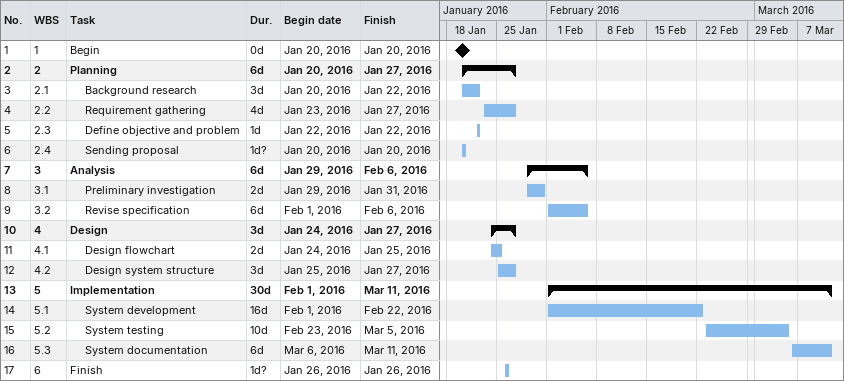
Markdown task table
| ID | WBS | Task | Duration | Start | Finish |
|---|---|---|---|---|---|
| 1 | 1 | Begin | 0d | 2016-01-20 | 2016-01-20 |
| 2 | 2 | **Planning** | 6d | 2016-01-20 | 2016-01-27 |
| 3 | 2.1 | Background research | 3d | 2016-01-20 | 2016-01-22 |
| 4 | 2.2 | Requirement gathering | 4d | 2016-01-23 | 2016-01-27 |
| 5 | 2.3 | Define objective and problem | 1d | 2016-01-22 | 2016-01-22 |
| 6 | 2.4 | Sending proposal | 1d? | 2016-01-20 | 2016-01-20 |
| 7 | 3 | **Analysis** | 6d | 2016-01-29 | 2016-02-06 |
| 8 | 3.1 | Preliminary investigation | 2d | 2016-01-29 | 2016-01-31 |
| 9 | 3.2 | Revise specification | 6d | 2016-02-01 | 2016-02-06 |
| 10 | 4 | **Design** | 3d | 2016-01-24 | 2016-01-27 |
| 11 | 4.1 | Design flowchart | 2d | 2016-01-24 | 2016-01-25 |
| 12 | 4.2 | Design system structure | 3d | 2016-01-25 | 2016-01-27 |
| 13 | 5 | **Implementation** | 30d | 2016-02-01 | 2016-03-11 |
| 14 | 5.1 | System development | 16d | 2016-02-01 | 2016-02-22 |
| 15 | 5.2 | System testing | 10d | 2016-02-23 | 2016-03-05 |
| 16 | 5.3 | System documentation | 6d | 2016-03-06 | 2016-03-11 |
| 17 | 6 | Finish | 1d? | 2016-01-26 | 2016-01-26 |
